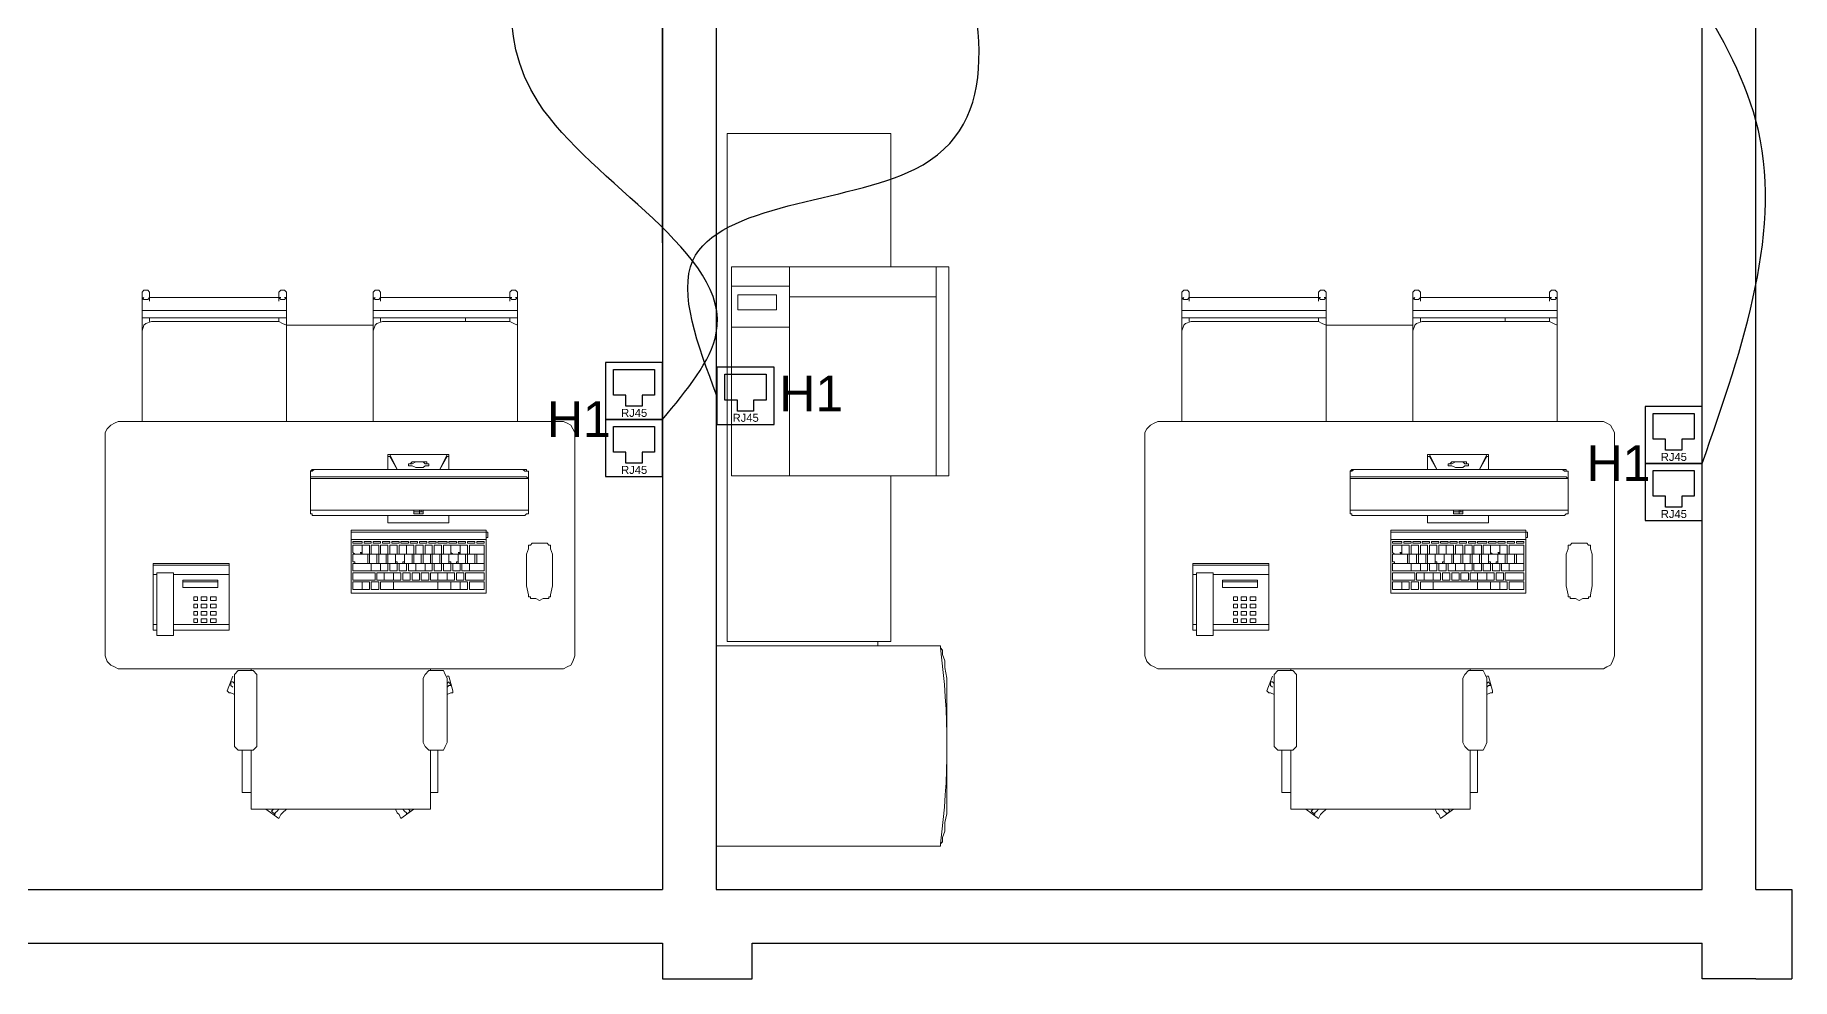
# Model space of a CAD drawing. Header units: metres. Extents: x 131 to 1703, y 190 to 2058.
# Drawn here: x 1504.205 to 1509.105, y 1994.255 to 1996.89 of the extents above; entities that cross this region are included whole.
import ezdxf

# ---------------------------------------------------------------- set-up
doc = ezdxf.new("R2010")
doc.units = ezdxf.units.M
for name, color, linetype in [('Cables RJ45', 7, 'Continuous'), ('Mobilier', 7, 'Continuous'), ('Murs', 7, 'Continuous'), ('Prise RJ45', 7, 'Continuous')]:
    doc.layers.add(name, color=color, linetype=linetype)
doc.styles.get("Standard").update_dxf_attribs({"font": 'arial.ttf'})

# ---------------------------------------------------------------- blocks, each defined once
blk = doc.blocks.new('Table avec ordinateur et telephone')
at = {"layer": 'Mobilier', "lineweight": 9}
for points in [[(1460.1523, 1998.0287), (1460.1506, 1998.0287), (1460.149, 1998.027), (1460.149, 1998.0253), (1460.149, 1998.0237), (1460.149, 1998.022), (1460.1506, 1998.0203), (1460.1523, 1998.0203), (1460.154, 1998.0203), (1460.1556, 1998.022), (1460.1556, 1998.0237), (1460.1556, 1998.0253), (1460.1556, 1998.027), (1460.154, 1998.0287)], [(1460.2756, 1998.0287), (1460.274, 1998.0287), (1460.2723, 1998.027), (1460.2723, 1998.0253), (1460.2723, 1998.0237), (1460.2723, 1998.022), (1460.274, 1998.0203), (1460.2756, 1998.0203), (1460.2773, 1998.0203), (1460.279, 1998.022), (1460.279, 1998.0237), (1460.279, 1998.0253), (1460.279, 1998.027), (1460.2773, 1998.0287)], [(1460.3606, 1998.0287), (1460.359, 1998.0287), (1460.3573, 1998.027), (1460.3573, 1998.0253), (1460.3573, 1998.0237), (1460.3573, 1998.022), (1460.359, 1998.0203), (1460.3606, 1998.0203), (1460.3623, 1998.0203), (1460.364, 1998.022), (1460.364, 1998.0237), (1460.364, 1998.0253), (1460.364, 1998.027), (1460.3623, 1998.0287)], [(1460.484, 1998.0287), (1460.4823, 1998.0287), (1460.4806, 1998.027), (1460.4806, 1998.0253), (1460.4806, 1998.0237), (1460.4806, 1998.022), (1460.4823, 1998.0203), (1460.484, 1998.0203), (1460.4856, 1998.0203), (1460.4873, 1998.022), (1460.4873, 1998.0237), (1460.4873, 1998.0253), (1460.4873, 1998.027), (1460.4856, 1998.0287)], [(1460.2723, 1998.0103), (1460.1573, 1998.0103), (1460.1523, 1998.0103), (1460.1506, 1998.0103), (1460.149, 1998.0103), (1460.149, 1998.0037), (1460.1506, 1998.0037), (1460.1523, 1998.0037), (1460.1573, 1998.0037), (1460.2723, 1998.0037), (1460.2756, 1998.0037), (1460.279, 1998.0037), (1460.279, 1998.0103), (1460.2756, 1998.0103)], [(1460.4806, 1998.0103), (1460.3656, 1998.0103), (1460.3606, 1998.0103), (1460.359, 1998.0103), (1460.3573, 1998.0103), (1460.3573, 1998.0037), (1460.359, 1998.0037), (1460.3606, 1998.0037), (1460.3656, 1998.0037), (1460.4806, 1998.0037), (1460.484, 1998.0037), (1460.4873, 1998.0037), (1460.4873, 1998.0103), (1460.484, 1998.0103)], [(1460.524, 1997.9103), (1460.1306, 1997.9103), (1460.1273, 1997.9103), (1460.124, 1997.9087), (1460.1206, 1997.907), (1460.1173, 1997.9037), (1460.1156, 1997.9003), (1460.1156, 1997.8953), (1460.1156, 1997.702), (1460.1156, 1997.6987), (1460.1173, 1997.6937), (1460.1206, 1997.6904), (1460.124, 1997.6887), (1460.1273, 1997.687), (1460.1306, 1997.687), (1460.524, 1997.687), (1460.529, 1997.687), (1460.5323, 1997.6887), (1460.5356, 1997.6904), (1460.5373, 1997.6937), (1460.539, 1997.6987), (1460.539, 1997.702), (1460.539, 1997.8953), (1460.539, 1997.9003), (1460.5373, 1997.9037), (1460.5356, 1997.907), (1460.5323, 1997.9087), (1460.529, 1997.9103)], [(1460.424, 1997.8803), (1460.4256, 1997.8803), (1460.4256, 1997.8787), (1460.4256, 1997.877), (1460.4256, 1997.8753), (1460.4256, 1997.8737), (1460.4256, 1997.872), (1460.4256, 1997.867), (1460.4256, 1997.872), (1460.4256, 1997.8737), (1460.4256, 1997.8753), (1460.4256, 1997.877), (1460.4256, 1997.8787), (1460.424, 1997.8787), (1460.4173, 1997.867)], [(1460.3006, 1997.857), (1460.3006, 1997.8303), (1460.4973, 1997.8303), (1460.4973, 1997.857), (1460.4973, 1997.8587), (1460.4956, 1997.8587), (1460.494, 1997.8587), (1460.4923, 1997.8587), (1460.4906, 1997.8587), (1460.3056, 1997.8587), (1460.304, 1997.8587), (1460.3023, 1997.8587), (1460.3006, 1997.8587)], [(1460.4073, 1997.872), (1460.4073, 1997.8703), (1460.4056, 1997.8703), (1460.404, 1997.8703), (1460.4023, 1997.8687), (1460.399, 1997.8687), (1460.3973, 1997.8687), (1460.3956, 1997.8687), (1460.3923, 1997.8703), (1460.3906, 1997.8703), (1460.389, 1997.8703), (1460.389, 1997.872), (1460.3906, 1997.872), (1460.3923, 1997.8737), (1460.3956, 1997.8737), (1460.3973, 1997.8737), (1460.399, 1997.8737), (1460.4023, 1997.8737), (1460.404, 1997.8737), (1460.4056, 1997.8737), (1460.4056, 1997.872)], [(1460.3006, 1997.827), (1460.3023, 1997.827), (1460.3023, 1997.8253), (1460.304, 1997.8253), (1460.3056, 1997.8253), (1460.4906, 1997.8253), (1460.4923, 1997.8253), (1460.494, 1997.8253), (1460.4956, 1997.827), (1460.4973, 1997.827), (1460.4973, 1997.8303), (1460.3006, 1997.8303)], [(1460.394, 1997.8287), (1460.3956, 1997.8287), (1460.3973, 1997.8287), (1460.399, 1997.8287), (1460.4006, 1997.8287), (1460.4023, 1997.8287), (1460.4023, 1997.827), (1460.4006, 1997.827), (1460.399, 1997.827), (1460.3973, 1997.827), (1460.3956, 1997.827), (1460.394, 1997.827)], [(1460.3973, 1997.827), (1460.399, 1997.827), (1460.4006, 1997.827), (1460.4023, 1997.827), (1460.4023, 1997.8287), (1460.4006, 1997.8287), (1460.399, 1997.8287), (1460.3973, 1997.8287), (1460.3956, 1997.8287), (1460.394, 1997.8287), (1460.394, 1997.827), (1460.3956, 1997.827)], [(1460.399, 1997.8287), (1460.399, 1997.8303), (1460.4006, 1997.8303), (1460.4006, 1997.8287)], [(1460.4006, 1997.8303), (1460.399, 1997.8303), (1460.399, 1997.8287), (1460.4006, 1997.8287)], [(1460.399, 1997.827), (1460.399, 1997.8287)], [(1460.459, 1997.7554), (1460.459, 1997.807), (1460.459, 1997.8087), (1460.459, 1997.8104), (1460.459, 1997.812), (1460.3373, 1997.812), (1460.3373, 1997.8104), (1460.3373, 1997.8087), (1460.3373, 1997.807), (1460.3373, 1997.7554)], [(1460.339, 1997.8004), (1460.3406, 1997.8004), (1460.3456, 1997.8004), (1460.3473, 1997.8004), (1460.3473, 1997.802), (1460.3456, 1997.802), (1460.3406, 1997.802), (1460.339, 1997.802)], [(1460.339, 1997.792), (1460.3406, 1997.7904), (1460.3456, 1997.7904), (1460.3473, 1997.792), (1460.3473, 1997.797), (1460.3473, 1997.7987), (1460.3456, 1997.7987), (1460.3406, 1997.7987), (1460.339, 1997.7987), (1460.339, 1997.797)], [(1460.3473, 1997.792), (1460.3473, 1997.7904), (1460.354, 1997.7904), (1460.354, 1997.792), (1460.354, 1997.797), (1460.354, 1997.7987), (1460.3473, 1997.7987), (1460.3473, 1997.797)], [(1460.349, 1997.8004), (1460.3556, 1997.8004), (1460.3556, 1997.802), (1460.354, 1997.802), (1460.349, 1997.802)], [(1460.3556, 1997.792), (1460.3556, 1997.7904), (1460.3623, 1997.7904), (1460.3623, 1997.792), (1460.3623, 1997.797), (1460.3623, 1997.7987), (1460.3556, 1997.7987), (1460.3556, 1997.797)], [(1460.3573, 1997.8004), (1460.364, 1997.8004), (1460.364, 1997.802), (1460.3573, 1997.802)], [(1460.364, 1997.792), (1460.364, 1997.7904), (1460.3706, 1997.7904), (1460.3706, 1997.792), (1460.3706, 1997.797), (1460.3706, 1997.7987), (1460.364, 1997.7987), (1460.364, 1997.797)], [(1460.3656, 1997.8004), (1460.3723, 1997.8004), (1460.3723, 1997.802), (1460.3656, 1997.802)], [(1460.3723, 1997.792), (1460.3723, 1997.7904), (1460.379, 1997.7904), (1460.379, 1997.792), (1460.379, 1997.797), (1460.379, 1997.7987), (1460.3723, 1997.7987), (1460.3723, 1997.797)], [(1460.374, 1997.8004), (1460.3806, 1997.8004), (1460.3806, 1997.802), (1460.374, 1997.802)], [(1460.3806, 1997.792), (1460.3806, 1997.7904), (1460.3856, 1997.7904), (1460.3873, 1997.7904), (1460.3873, 1997.792), (1460.3873, 1997.797), (1460.3873, 1997.7987), (1460.3856, 1997.7987), (1460.3806, 1997.7987), (1460.3806, 1997.797)], [(1460.3823, 1997.8004), (1460.389, 1997.8004), (1460.389, 1997.802), (1460.3823, 1997.802)], [(1460.3873, 1997.792), (1460.3873, 1997.7904), (1460.389, 1997.7904), (1460.394, 1997.7904), (1460.394, 1997.792), (1460.394, 1997.797), (1460.394, 1997.7987), (1460.389, 1997.7987), (1460.3873, 1997.7987), (1460.3873, 1997.797)], [(1460.3906, 1997.8004), (1460.3973, 1997.8004), (1460.3973, 1997.802), (1460.3906, 1997.802)], [(1460.3956, 1997.792), (1460.3956, 1997.7904), (1460.4023, 1997.7904), (1460.4023, 1997.792), (1460.4023, 1997.797), (1460.4023, 1997.7987), (1460.3956, 1997.7987), (1460.3956, 1997.797)], [(1460.399, 1997.8004), (1460.4056, 1997.8004), (1460.4056, 1997.802), (1460.399, 1997.802)], [(1460.404, 1997.792), (1460.404, 1997.7904), (1460.4106, 1997.7904), (1460.4106, 1997.792), (1460.4106, 1997.797), (1460.4106, 1997.7987), (1460.404, 1997.7987), (1460.404, 1997.797)], [(1460.4073, 1997.8004), (1460.414, 1997.8004), (1460.414, 1997.802), (1460.4073, 1997.802)], [(1460.4123, 1997.792), (1460.4123, 1997.7904), (1460.419, 1997.7904), (1460.419, 1997.792), (1460.419, 1997.797), (1460.419, 1997.7987), (1460.4123, 1997.7987), (1460.4123, 1997.797)], [(1460.4156, 1997.8004), (1460.4173, 1997.8004), (1460.4223, 1997.8004), (1460.424, 1997.8004), (1460.424, 1997.802), (1460.4223, 1997.802), (1460.4173, 1997.802), (1460.4156, 1997.802)], [(1460.4206, 1997.792), (1460.4206, 1997.7904), (1460.4273, 1997.7904), (1460.4273, 1997.792), (1460.4273, 1997.797), (1460.4273, 1997.7987), (1460.4206, 1997.7987), (1460.4206, 1997.797)], [(1460.4256, 1997.8004), (1460.4323, 1997.8004), (1460.4323, 1997.802), (1460.4306, 1997.802), (1460.4256, 1997.802)], [(1460.4273, 1997.792), (1460.429, 1997.7904), (1460.434, 1997.7904), (1460.4356, 1997.792), (1460.4356, 1997.797), (1460.4356, 1997.7987), (1460.434, 1997.7987), (1460.429, 1997.7987), (1460.4273, 1997.7987), (1460.4273, 1997.797)], [(1460.434, 1997.8004), (1460.4406, 1997.8004), (1460.4406, 1997.802), (1460.434, 1997.802)], [(1460.4356, 1997.792), (1460.4356, 1997.7904), (1460.4423, 1997.7904), (1460.4423, 1997.792), (1460.4423, 1997.797), (1460.4423, 1997.7987), (1460.4356, 1997.7987), (1460.4356, 1997.797)], [(1460.4423, 1997.8004), (1460.449, 1997.8004), (1460.449, 1997.802), (1460.4423, 1997.802)], [(1460.444, 1997.792), (1460.444, 1997.7904), (1460.4573, 1997.7904), (1460.4573, 1997.792), (1460.4573, 1997.797), (1460.4573, 1997.7987), (1460.444, 1997.7987), (1460.444, 1997.797)], [(1460.4506, 1997.8004), (1460.4573, 1997.8004), (1460.4573, 1997.802), (1460.4506, 1997.802)], [(1460.5023, 1997.8004), (1460.504, 1997.8004), (1460.5056, 1997.8004), (1460.5073, 1997.8004), (1460.509, 1997.8004), (1460.5106, 1997.8004), (1460.5123, 1997.8004), (1460.514, 1997.8004), (1460.5156, 1997.7987), (1460.5173, 1997.7987), (1460.5173, 1997.797), (1460.5173, 1997.7954), (1460.519, 1997.7904), (1460.519, 1997.7854), (1460.519, 1997.7787), (1460.519, 1997.7704), (1460.519, 1997.762), (1460.5173, 1997.7537), (1460.5173, 1997.752), (1460.5156, 1997.752), (1460.5156, 1997.7504), (1460.514, 1997.7504), (1460.5106, 1997.7504), (1460.5073, 1997.7487), (1460.504, 1997.7504), (1460.5006, 1997.7504), (1460.499, 1997.7504), (1460.499, 1997.752), (1460.4973, 1997.752), (1460.4973, 1997.7537), (1460.4956, 1997.762), (1460.4956, 1997.7704), (1460.4956, 1997.7787), (1460.4956, 1997.7854), (1460.4956, 1997.7904), (1460.4973, 1997.7954), (1460.4973, 1997.797), (1460.4973, 1997.7987), (1460.499, 1997.7987), (1460.5006, 1997.8004)], [(1460.1773, 1997.722), (1460.2273, 1997.722), (1460.2273, 1997.782), (1460.159, 1997.782), (1460.159, 1997.722), (1460.1623, 1997.722), (1460.1623, 1997.717), (1460.1773, 1997.717)], [(1460.3523, 1997.7837), (1460.3523, 1997.7887), (1460.3523, 1997.7904), (1460.3406, 1997.7904), (1460.339, 1997.7904), (1460.339, 1997.7887), (1460.339, 1997.7837), (1460.3406, 1997.7837), (1460.3406, 1997.782), (1460.3523, 1997.782)], [(1460.3556, 1997.7754), (1460.3556, 1997.782), (1460.3406, 1997.782), (1460.339, 1997.782), (1460.339, 1997.7754), (1460.3406, 1997.7754)], [(1460.3606, 1997.7837), (1460.3606, 1997.7887), (1460.3606, 1997.7904), (1460.354, 1997.7904), (1460.354, 1997.7887), (1460.354, 1997.7837), (1460.354, 1997.782), (1460.3606, 1997.782)], [(1460.364, 1997.7754), (1460.364, 1997.782), (1460.3623, 1997.782), (1460.3573, 1997.782), (1460.3556, 1997.782), (1460.3556, 1997.7804), (1460.3556, 1997.7754), (1460.3573, 1997.7754), (1460.3623, 1997.7754)], [(1460.369, 1997.7837), (1460.369, 1997.7887), (1460.369, 1997.7904), (1460.3623, 1997.7904), (1460.3623, 1997.7887), (1460.3623, 1997.7837), (1460.3623, 1997.782), (1460.369, 1997.782)], [(1460.3706, 1997.7754), (1460.3706, 1997.782), (1460.364, 1997.782), (1460.364, 1997.7804), (1460.364, 1997.7754)], [(1460.3773, 1997.7837), (1460.3773, 1997.7887), (1460.3773, 1997.7904), (1460.3706, 1997.7904), (1460.3706, 1997.7887), (1460.3706, 1997.7837), (1460.3706, 1997.782), (1460.3773, 1997.782)], [(1460.379, 1997.7754), (1460.379, 1997.782), (1460.3723, 1997.782), (1460.3723, 1997.7804), (1460.3723, 1997.7754)], [(1460.3856, 1997.7837), (1460.3856, 1997.7887), (1460.3856, 1997.7904), (1460.384, 1997.7904), (1460.379, 1997.7904), (1460.3773, 1997.7904), (1460.3773, 1997.7887), (1460.3773, 1997.7837), (1460.379, 1997.7837), (1460.379, 1997.782), (1460.384, 1997.782), (1460.384, 1997.7837)], [(1460.3873, 1997.7754), (1460.3873, 1997.782), (1460.3806, 1997.782), (1460.3806, 1997.7804), (1460.3806, 1997.7754)], [(1460.3923, 1997.7837), (1460.3923, 1997.7887), (1460.3923, 1997.7904), (1460.3873, 1997.7904), (1460.3856, 1997.7904), (1460.3856, 1997.7887), (1460.3856, 1997.7837), (1460.3856, 1997.782), (1460.3923, 1997.782)], [(1460.3956, 1997.7754), (1460.3956, 1997.782), (1460.389, 1997.782), (1460.389, 1997.7804), (1460.389, 1997.7754)], [(1460.4006, 1997.7837), (1460.4006, 1997.7887), (1460.4006, 1997.7904), (1460.394, 1997.7904), (1460.394, 1997.7887), (1460.394, 1997.7837), (1460.394, 1997.782), (1460.4006, 1997.782)], [(1460.404, 1997.7754), (1460.404, 1997.782), (1460.4023, 1997.782), (1460.3973, 1997.782), (1460.3956, 1997.782), (1460.3956, 1997.7804), (1460.3956, 1997.7754), (1460.3973, 1997.7754), (1460.4023, 1997.7754)], [(1460.409, 1997.7837), (1460.409, 1997.7887), (1460.409, 1997.7904), (1460.4023, 1997.7904), (1460.4023, 1997.7887), (1460.4023, 1997.7837), (1460.4023, 1997.782), (1460.409, 1997.782)], [(1460.4106, 1997.7754), (1460.4106, 1997.782), (1460.4056, 1997.782), (1460.404, 1997.782), (1460.404, 1997.7804), (1460.404, 1997.7754)], [(1460.4173, 1997.7837), (1460.4173, 1997.7887), (1460.4173, 1997.7904), (1460.4106, 1997.7904), (1460.4106, 1997.7887), (1460.4106, 1997.7837), (1460.4106, 1997.782), (1460.4173, 1997.782)], [(1460.419, 1997.7754), (1460.419, 1997.782), (1460.4123, 1997.782), (1460.4123, 1997.7804), (1460.4123, 1997.7754)], [(1460.4256, 1997.7837), (1460.4256, 1997.7887), (1460.4256, 1997.7904), (1460.419, 1997.7904), (1460.419, 1997.7887), (1460.419, 1997.7837), (1460.419, 1997.782), (1460.4256, 1997.782)], [(1460.4273, 1997.7754), (1460.4273, 1997.782), (1460.4206, 1997.782), (1460.4206, 1997.7804), (1460.4206, 1997.7754)], [(1460.434, 1997.7837), (1460.434, 1997.7887), (1460.434, 1997.7904), (1460.4323, 1997.7904), (1460.4273, 1997.7904), (1460.4256, 1997.7904), (1460.4256, 1997.7887), (1460.4256, 1997.7837), (1460.4273, 1997.7837), (1460.4273, 1997.782), (1460.4323, 1997.782), (1460.4323, 1997.7837)], [(1460.4356, 1997.7754), (1460.4356, 1997.782), (1460.429, 1997.782), (1460.429, 1997.7804), (1460.429, 1997.7754)], [(1460.4406, 1997.7837), (1460.4406, 1997.7887), (1460.4406, 1997.7904), (1460.434, 1997.7904), (1460.434, 1997.7887), (1460.434, 1997.7837), (1460.434, 1997.782), (1460.4406, 1997.782)], [(1460.444, 1997.7754), (1460.444, 1997.782), (1460.4373, 1997.782), (1460.4373, 1997.7804), (1460.4373, 1997.7754)], [(1460.449, 1997.7837), (1460.449, 1997.7887), (1460.449, 1997.7904), (1460.4423, 1997.7904), (1460.4423, 1997.7887), (1460.4423, 1997.7837), (1460.4423, 1997.782), (1460.449, 1997.782)], [(1460.4573, 1997.7754), (1460.4573, 1997.782), (1460.4456, 1997.782), (1460.444, 1997.782), (1460.444, 1997.7804), (1460.444, 1997.7754), (1460.4456, 1997.7754)], [(1460.4573, 1997.7837), (1460.4573, 1997.7887), (1460.4573, 1997.7904), (1460.4506, 1997.7904), (1460.4506, 1997.7887), (1460.4506, 1997.7837), (1460.4506, 1997.782), (1460.4573, 1997.782)], [(1460.2173, 1997.767), (1460.1856, 1997.767), (1460.1856, 1997.7604), (1460.2173, 1997.7604)], [(1460.359, 1997.767), (1460.359, 1997.7737), (1460.3406, 1997.7737), (1460.339, 1997.7737), (1460.339, 1997.767), (1460.3406, 1997.767)], [(1460.339, 1997.7587), (1460.3406, 1997.7587), (1460.3456, 1997.7587), (1460.3473, 1997.7587), (1460.3473, 1997.7637), (1460.3473, 1997.7654), (1460.3456, 1997.7654), (1460.3406, 1997.7654), (1460.339, 1997.7654), (1460.339, 1997.7637)], [(1460.3473, 1997.7587), (1460.354, 1997.7587), (1460.354, 1997.7637), (1460.354, 1997.7654), (1460.3473, 1997.7654), (1460.3473, 1997.7637)], [(1460.3556, 1997.7587), (1460.3623, 1997.7587), (1460.3623, 1997.7637), (1460.3623, 1997.7654), (1460.3556, 1997.7654), (1460.3556, 1997.7637)], [(1460.3673, 1997.767), (1460.3673, 1997.7737), (1460.3606, 1997.7737), (1460.3606, 1997.772), (1460.3606, 1997.767)], [(1460.364, 1997.7587), (1460.374, 1997.7587), (1460.3756, 1997.7587), (1460.3756, 1997.7637), (1460.3756, 1997.7654), (1460.374, 1997.7654), (1460.364, 1997.7654), (1460.364, 1997.7637)], [(1460.3756, 1997.767), (1460.3756, 1997.7737), (1460.374, 1997.7737), (1460.369, 1997.7737), (1460.3673, 1997.7737), (1460.3673, 1997.772), (1460.3673, 1997.767), (1460.369, 1997.767), (1460.374, 1997.767)], [(1460.3823, 1997.767), (1460.3823, 1997.7737), (1460.3773, 1997.7737), (1460.3756, 1997.7737), (1460.3756, 1997.772), (1460.3756, 1997.767)], [(1460.3756, 1997.7587), (1460.4156, 1997.7587), (1460.4156, 1997.7637), (1460.4156, 1997.7654), (1460.3756, 1997.7654), (1460.3756, 1997.7637)], [(1460.3906, 1997.767), (1460.3906, 1997.7737), (1460.384, 1997.7737), (1460.384, 1997.772), (1460.384, 1997.767)], [(1460.399, 1997.767), (1460.399, 1997.7737), (1460.3923, 1997.7737), (1460.3923, 1997.772), (1460.3923, 1997.767)], [(1460.4073, 1997.767), (1460.4073, 1997.7737), (1460.4006, 1997.7737), (1460.4006, 1997.772), (1460.4006, 1997.767)], [(1460.4156, 1997.767), (1460.4156, 1997.7737), (1460.409, 1997.7737), (1460.409, 1997.772), (1460.409, 1997.767)], [(1460.424, 1997.767), (1460.424, 1997.7737), (1460.4223, 1997.7737), (1460.4173, 1997.7737), (1460.4156, 1997.7737), (1460.4156, 1997.772), (1460.4156, 1997.767), (1460.4173, 1997.767), (1460.4223, 1997.767)], [(1460.4156, 1997.7587), (1460.4173, 1997.7587), (1460.4273, 1997.7587), (1460.4273, 1997.7637), (1460.4273, 1997.7654), (1460.4173, 1997.7654), (1460.4156, 1997.7654), (1460.4156, 1997.7637)], [(1460.4306, 1997.767), (1460.4306, 1997.7737), (1460.424, 1997.7737), (1460.424, 1997.772), (1460.424, 1997.767)], [(1460.4273, 1997.7587), (1460.429, 1997.7587), (1460.434, 1997.7587), (1460.4356, 1997.7587), (1460.4356, 1997.7637), (1460.4356, 1997.7654), (1460.434, 1997.7654), (1460.429, 1997.7654), (1460.4273, 1997.7654), (1460.4273, 1997.7637)], [(1460.439, 1997.767), (1460.439, 1997.7737), (1460.4323, 1997.7737), (1460.4323, 1997.772), (1460.4323, 1997.767)], [(1460.4356, 1997.7587), (1460.4423, 1997.7587), (1460.4423, 1997.7637), (1460.4423, 1997.7654), (1460.4356, 1997.7654), (1460.4356, 1997.7637)], [(1460.4573, 1997.767), (1460.4573, 1997.7737), (1460.4406, 1997.7737), (1460.4406, 1997.772), (1460.4406, 1997.767)], [(1460.444, 1997.7587), (1460.4573, 1997.7587), (1460.4573, 1997.7637), (1460.4573, 1997.7654), (1460.444, 1997.7654), (1460.444, 1997.7637)], [(1460.199, 1997.752), (1460.1956, 1997.752), (1460.1956, 1997.7487), (1460.199, 1997.7487)], [(1460.2073, 1997.752), (1460.2023, 1997.752), (1460.2023, 1997.7487), (1460.2073, 1997.7487)], [(1460.2156, 1997.752), (1460.2106, 1997.752), (1460.2106, 1997.7487), (1460.2156, 1997.7487)], [(1460.199, 1997.7454), (1460.1956, 1997.7454), (1460.1956, 1997.742), (1460.199, 1997.742)], [(1460.199, 1997.7387), (1460.1956, 1997.7387), (1460.1956, 1997.7354), (1460.199, 1997.7354)], [(1460.199, 1997.732), (1460.1956, 1997.732), (1460.1956, 1997.7287), (1460.199, 1997.7287)], [(1460.2073, 1997.7454), (1460.2023, 1997.7454), (1460.2023, 1997.742), (1460.2073, 1997.742)], [(1460.2073, 1997.7387), (1460.2023, 1997.7387), (1460.2023, 1997.7354), (1460.2073, 1997.7354)], [(1460.2073, 1997.732), (1460.2023, 1997.732), (1460.2023, 1997.7287), (1460.2073, 1997.7287)], [(1460.2156, 1997.7454), (1460.2106, 1997.7454), (1460.2106, 1997.742), (1460.2156, 1997.742)], [(1460.2156, 1997.7387), (1460.2106, 1997.7387), (1460.2106, 1997.7354), (1460.2156, 1997.7354)], [(1460.2156, 1997.732), (1460.2106, 1997.732), (1460.2106, 1997.7287), (1460.2156, 1997.7287)], [(1460.2456, 1997.6137), (1460.249, 1997.6137), (1460.2523, 1997.617), (1460.2523, 1997.6204), (1460.2523, 1997.6787), (1460.2523, 1997.682), (1460.249, 1997.6854), (1460.2456, 1997.6854), (1460.239, 1997.6854), (1460.2356, 1997.6854), (1460.2323, 1997.682), (1460.2323, 1997.6787), (1460.2323, 1997.6204), (1460.2323, 1997.617), (1460.2356, 1997.6137), (1460.239, 1997.6137)], [(1460.4156, 1997.6137), (1460.4206, 1997.6137), (1460.4223, 1997.617), (1460.424, 1997.6204), (1460.424, 1997.6787), (1460.4223, 1997.682), (1460.4206, 1997.6854), (1460.4156, 1997.6854), (1460.4106, 1997.6854), (1460.4073, 1997.6854), (1460.404, 1997.682), (1460.4023, 1997.6787), (1460.4023, 1997.6204), (1460.404, 1997.617), (1460.4073, 1997.6137), (1460.4106, 1997.6137)], [(1460.279, 1997.5604), (1460.2756, 1997.557), (1460.274, 1997.5554), (1460.2723, 1997.552), (1460.274, 1997.5554), (1460.2756, 1997.557)], [(1460.3773, 1997.5604), (1460.379, 1997.557), (1460.3806, 1997.5554), (1460.3823, 1997.552), (1460.3806, 1997.5554), (1460.379, 1997.557)]]:
    blk.add_lwpolyline(points, close=True, dxfattribs=at)
for points in [[(1460.279, 1998.0253), (1460.279, 1998.0153), (1460.279, 1998.0137), (1460.279, 1998.0087), (1460.279, 1998.0003), (1460.279, 1997.9103), (1460.279, 1997.992), (1460.279, 1997.997), (1460.2756, 1997.9987), (1460.2723, 1998.0003), (1460.1573, 1998.0003), (1460.1523, 1997.9987), (1460.1506, 1997.997), (1460.149, 1997.992), (1460.149, 1997.9103), (1460.149, 1998.0003), (1460.149, 1998.007), (1460.149, 1998.0137), (1460.149, 1998.0153)], [(1460.149, 1998.0253), (1460.149, 1998.0153), (1460.149, 1998.017)], [(1460.1506, 1998.022), (1460.149, 1998.0203), (1460.149, 1998.0103)], [(1460.1556, 1998.0187), (1460.1556, 1998.0253)], [(1460.1556, 1998.022), (1460.1573, 1998.022), (1460.2723, 1998.022), (1460.274, 1998.022)], [(1460.2723, 1998.0253), (1460.2723, 1998.0187)], [(1460.279, 1998.0103), (1460.279, 1998.0203), (1460.279, 1998.022), (1460.2773, 1998.022)], [(1460.4873, 1998.0253), (1460.4873, 1998.0153), (1460.4873, 1998.0137), (1460.4873, 1998.0087), (1460.4873, 1998.0003), (1460.4873, 1997.9103), (1460.4873, 1997.992), (1460.4873, 1997.997), (1460.484, 1997.9987), (1460.4806, 1998.0003), (1460.3656, 1998.0003), (1460.3606, 1997.9987), (1460.359, 1997.997), (1460.3573, 1997.992), (1460.3573, 1997.9103), (1460.3573, 1998.0003), (1460.3573, 1998.007), (1460.3573, 1998.0137), (1460.3573, 1998.0153)], [(1460.3573, 1998.0253), (1460.3573, 1998.0153), (1460.3573, 1998.017)], [(1460.359, 1998.022), (1460.3573, 1998.0203), (1460.3573, 1998.0103)], [(1460.364, 1998.0187), (1460.364, 1998.0253)], [(1460.364, 1998.022), (1460.3656, 1998.022), (1460.4806, 1998.022), (1460.4823, 1998.022)], [(1460.4806, 1998.0253), (1460.4806, 1998.0187)], [(1460.4873, 1998.0103), (1460.4873, 1998.0203), (1460.4873, 1998.022), (1460.4856, 1998.022)], [(1460.1556, 1998.0037), (1460.1556, 1998.0003)], [(1460.2723, 1998.0003), (1460.2723, 1998.0037)], [(1460.279, 1998.0153), (1460.279, 1998.0153)], [(1460.364, 1998.0037), (1460.364, 1998.0003)], [(1460.4806, 1998.0003), (1460.4806, 1998.0037)], [(1460.4873, 1998.0153), (1460.4873, 1998.0153)], [(1460.4256, 1997.8803), (1460.3723, 1997.8803), (1460.3706, 1997.8803), (1460.3706, 1997.8787), (1460.3706, 1997.877), (1460.3706, 1997.8753), (1460.3706, 1997.8737), (1460.3706, 1997.872), (1460.3706, 1997.867), (1460.3706, 1997.872), (1460.3706, 1997.8737), (1460.3706, 1997.8753), (1460.3706, 1997.877), (1460.3706, 1997.8787), (1460.3723, 1997.8787), (1460.379, 1997.867), (1460.3723, 1997.8803)], [(1460.3006, 1997.8353), (1460.3006, 1997.8653), (1460.3023, 1997.8653), (1460.304, 1997.867), (1460.3056, 1997.867), (1460.304, 1997.867), (1460.3023, 1997.8653), (1460.3006, 1997.8653), (1460.3006, 1997.8587), (1460.3006, 1997.8603), (1460.3023, 1997.8603), (1460.304, 1997.8603), (1460.3056, 1997.8603), (1460.4906, 1997.8603), (1460.4923, 1997.8603), (1460.494, 1997.8603), (1460.4956, 1997.8603), (1460.4973, 1997.8587), (1460.4973, 1997.857)], [(1460.4973, 1997.8353), (1460.4973, 1997.8653), (1460.4956, 1997.8653), (1460.494, 1997.8653), (1460.4923, 1997.867), (1460.4906, 1997.867), (1460.3056, 1997.867), (1460.304, 1997.867), (1460.3023, 1997.867), (1460.3006, 1997.8653)], [(1460.3006, 1997.8587), (1460.3006, 1997.8603), (1460.3023, 1997.8603), (1460.304, 1997.8603), (1460.3056, 1997.8603), (1460.4906, 1997.8603), (1460.4923, 1997.8603), (1460.494, 1997.8603), (1460.4956, 1997.8603), (1460.4973, 1997.8587)], [(1460.3006, 1997.8303), (1460.3006, 1997.832), (1460.3006, 1997.8587), (1460.3006, 1997.857)], [(1460.3023, 1997.867), (1460.309, 1997.867), (1460.3106, 1997.867)], [(1460.4973, 1997.8303), (1460.4973, 1997.832), (1460.4973, 1997.8587), (1460.4973, 1997.8653), (1460.4956, 1997.8653), (1460.494, 1997.8653), (1460.4923, 1997.867), (1460.4906, 1997.867), (1460.3056, 1997.867)], [(1460.4956, 1997.867), (1460.4873, 1997.867), (1460.309, 1997.867)], [(1460.4073, 1997.872), (1460.4056, 1997.872), (1460.404, 1997.872), (1460.4023, 1997.8737), (1460.399, 1997.8737), (1460.3973, 1997.8737), (1460.3956, 1997.8737), (1460.3923, 1997.872), (1460.3906, 1997.872), (1460.389, 1997.872)], [(1460.4973, 1997.8653), (1460.4956, 1997.8653), (1460.4956, 1997.867), (1460.494, 1997.867), (1460.4923, 1997.867), (1460.4906, 1997.867)], [(1460.4973, 1997.852), (1460.4973, 1997.8387), (1460.4973, 1997.837)], [(1460.394, 1997.8303), (1460.394, 1997.8287), (1460.3956, 1997.8287), (1460.3973, 1997.8287), (1460.399, 1997.8287), (1460.4006, 1997.8287), (1460.399, 1997.8287), (1460.3973, 1997.8287), (1460.3956, 1997.8287), (1460.394, 1997.8287)], [(1460.4023, 1997.8287), (1460.4023, 1997.8303)], [(1460.3706, 1997.8187), (1460.3706, 1997.8253), (1460.3706, 1997.8187), (1460.4256, 1997.8187), (1460.4256, 1997.8253), (1460.4256, 1997.8187)], [(1460.3706, 1997.8187), (1460.3706, 1997.8187)], [(1460.4256, 1997.8187), (1460.4256, 1997.8187)], [(1460.459, 1997.8054), (1460.4606, 1997.8054), (1460.4606, 1997.807), (1460.4606, 1997.8087), (1460.4606, 1997.8104), (1460.3373, 1997.8104), (1460.3373, 1997.8087), (1460.3373, 1997.807), (1460.3373, 1997.8054)], [(1460.3373, 1997.8037), (1460.459, 1997.8037)], [(1460.339, 1997.802), (1460.3406, 1997.802), (1460.3456, 1997.802), (1460.3473, 1997.802)], [(1460.3406, 1997.8004), (1460.339, 1997.8004)], [(1460.339, 1997.797), (1460.339, 1997.7987), (1460.3406, 1997.7987), (1460.3456, 1997.7987), (1460.3473, 1997.7987)], [(1460.3456, 1997.802), (1460.3456, 1997.802)], [(1460.3473, 1997.8004), (1460.3456, 1997.8004)], [(1460.3456, 1997.7987), (1460.3456, 1997.7987)], [(1460.3473, 1997.802), (1460.3473, 1997.802)], [(1460.3473, 1997.797), (1460.3473, 1997.7987), (1460.354, 1997.7987)], [(1460.349, 1997.802), (1460.354, 1997.802), (1460.3556, 1997.802)], [(1460.349, 1997.8004), (1460.349, 1997.8004)], [(1460.354, 1997.802), (1460.354, 1997.802)], [(1460.354, 1997.7987), (1460.354, 1997.7987)], [(1460.3556, 1997.802), (1460.3556, 1997.802)], [(1460.3556, 1997.8004), (1460.3556, 1997.8004)], [(1460.3556, 1997.797), (1460.3556, 1997.7987), (1460.3623, 1997.7987)], [(1460.3573, 1997.802), (1460.364, 1997.802)], [(1460.3573, 1997.8004), (1460.3573, 1997.8004)], [(1460.3623, 1997.7987), (1460.3623, 1997.7987)], [(1460.364, 1997.802), (1460.364, 1997.802)], [(1460.364, 1997.8004), (1460.364, 1997.8004)], [(1460.364, 1997.797), (1460.364, 1997.7987), (1460.3706, 1997.7987)], [(1460.3656, 1997.802), (1460.3723, 1997.802)], [(1460.3656, 1997.8004), (1460.3656, 1997.8004)], [(1460.3706, 1997.7987), (1460.3706, 1997.7987)], [(1460.3723, 1997.802), (1460.3723, 1997.802)], [(1460.3723, 1997.8004), (1460.3723, 1997.8004)], [(1460.3723, 1997.797), (1460.3723, 1997.7987), (1460.379, 1997.7987)], [(1460.374, 1997.802), (1460.3806, 1997.802)], [(1460.374, 1997.8004), (1460.374, 1997.8004)], [(1460.379, 1997.7987), (1460.379, 1997.7987)], [(1460.3806, 1997.802), (1460.3806, 1997.802)], [(1460.3806, 1997.8004), (1460.3806, 1997.8004)], [(1460.3806, 1997.797), (1460.3806, 1997.7987), (1460.3856, 1997.7987), (1460.3873, 1997.7987)], [(1460.3823, 1997.802), (1460.389, 1997.802)], [(1460.3823, 1997.8004), (1460.3823, 1997.8004)], [(1460.3856, 1997.7987), (1460.3856, 1997.7987)], [(1460.3873, 1997.797), (1460.3873, 1997.7987), (1460.389, 1997.7987), (1460.394, 1997.7987)], [(1460.389, 1997.802), (1460.389, 1997.802)], [(1460.389, 1997.8004), (1460.389, 1997.8004)], [(1460.3906, 1997.802), (1460.3973, 1997.802)], [(1460.3906, 1997.8004), (1460.3906, 1997.8004)], [(1460.394, 1997.7987), (1460.394, 1997.7987)], [(1460.3956, 1997.797), (1460.3956, 1997.7987), (1460.4023, 1997.7987)], [(1460.3973, 1997.802), (1460.3973, 1997.802)], [(1460.3973, 1997.8004), (1460.3973, 1997.8004)], [(1460.399, 1997.802), (1460.4056, 1997.802)], [(1460.399, 1997.8004), (1460.399, 1997.8004)], [(1460.4023, 1997.7987), (1460.4023, 1997.7987)], [(1460.404, 1997.797), (1460.404, 1997.7987), (1460.4106, 1997.7987)], [(1460.4056, 1997.802), (1460.4056, 1997.802)], [(1460.4056, 1997.8004), (1460.4056, 1997.8004)], [(1460.4073, 1997.802), (1460.414, 1997.802)], [(1460.4073, 1997.8004), (1460.4073, 1997.8004)], [(1460.4106, 1997.7987), (1460.4106, 1997.7987)], [(1460.4123, 1997.797), (1460.4123, 1997.7987), (1460.419, 1997.7987)], [(1460.414, 1997.802), (1460.414, 1997.802)], [(1460.414, 1997.8004), (1460.414, 1997.8004)], [(1460.4156, 1997.802), (1460.4173, 1997.802), (1460.4223, 1997.802), (1460.424, 1997.802)], [(1460.4173, 1997.8004), (1460.4156, 1997.8004)], [(1460.419, 1997.7987), (1460.419, 1997.7987)], [(1460.4206, 1997.797), (1460.4206, 1997.7987), (1460.4273, 1997.7987)], [(1460.4223, 1997.802), (1460.4223, 1997.802)], [(1460.424, 1997.8004), (1460.4223, 1997.8004)], [(1460.424, 1997.802), (1460.424, 1997.802)], [(1460.4256, 1997.802), (1460.4306, 1997.802), (1460.4323, 1997.802)], [(1460.4256, 1997.8004), (1460.4256, 1997.8004)], [(1460.4273, 1997.797), (1460.4273, 1997.7987), (1460.429, 1997.7987), (1460.434, 1997.7987), (1460.4356, 1997.7987)], [(1460.4273, 1997.7987), (1460.4273, 1997.7987)], [(1460.4306, 1997.802), (1460.4306, 1997.802)], [(1460.4323, 1997.802), (1460.4323, 1997.802)], [(1460.4323, 1997.8004), (1460.4323, 1997.8004)], [(1460.434, 1997.802), (1460.4406, 1997.802)], [(1460.434, 1997.8004), (1460.434, 1997.8004)], [(1460.434, 1997.7987), (1460.434, 1997.7987)], [(1460.4356, 1997.797), (1460.4356, 1997.7987), (1460.4423, 1997.7987)], [(1460.4406, 1997.802), (1460.4406, 1997.802)], [(1460.4406, 1997.8004), (1460.4406, 1997.8004)], [(1460.4423, 1997.802), (1460.449, 1997.802)], [(1460.4423, 1997.8004), (1460.4423, 1997.8004)], [(1460.4423, 1997.7987), (1460.4423, 1997.7987)], [(1460.444, 1997.797), (1460.444, 1997.7987), (1460.4573, 1997.7987), (1460.4573, 1997.797)], [(1460.449, 1997.802), (1460.449, 1997.802)], [(1460.449, 1997.8004), (1460.449, 1997.8004)], [(1460.4506, 1997.802), (1460.4573, 1997.802)], [(1460.4506, 1997.8004), (1460.4506, 1997.8004)], [(1460.4573, 1997.802), (1460.4573, 1997.802)], [(1460.4573, 1997.8004), (1460.4573, 1997.8004)], [(1460.159, 1997.7804), (1460.2273, 1997.7804)], [(1460.339, 1997.7904), (1460.3406, 1997.7904), (1460.3523, 1997.7904)], [(1460.3406, 1997.7837), (1460.339, 1997.7837)], [(1460.339, 1997.782), (1460.3406, 1997.782), (1460.3556, 1997.782), (1460.3573, 1997.782), (1460.3623, 1997.782), (1460.364, 1997.782), (1460.3706, 1997.782)], [(1460.3473, 1997.792), (1460.3456, 1997.792)], [(1460.354, 1997.792), (1460.354, 1997.792)], [(1460.354, 1997.7904), (1460.3606, 1997.7904)], [(1460.354, 1997.7904), (1460.354, 1997.7904)], [(1460.354, 1997.7837), (1460.354, 1997.7837)], [(1460.3573, 1997.782), (1460.3573, 1997.782)], [(1460.3623, 1997.792), (1460.3623, 1997.792)], [(1460.3623, 1997.7904), (1460.369, 1997.7904)], [(1460.3623, 1997.7904), (1460.3623, 1997.7904)], [(1460.3623, 1997.7837), (1460.3623, 1997.7837)], [(1460.364, 1997.782), (1460.364, 1997.782)], [(1460.3706, 1997.792), (1460.3706, 1997.792)], [(1460.3706, 1997.7904), (1460.3773, 1997.7904)], [(1460.3706, 1997.7904), (1460.3706, 1997.7904)], [(1460.3706, 1997.7837), (1460.3706, 1997.7837)], [(1460.3723, 1997.782), (1460.379, 1997.782)], [(1460.3723, 1997.782), (1460.3723, 1997.782)], [(1460.379, 1997.7837), (1460.3773, 1997.7837)], [(1460.379, 1997.792), (1460.379, 1997.792)], [(1460.379, 1997.7904), (1460.384, 1997.7904), (1460.3856, 1997.7904), (1460.3873, 1997.7904), (1460.3923, 1997.7904)], [(1460.379, 1997.7904), (1460.379, 1997.7904)], [(1460.3806, 1997.782), (1460.3873, 1997.782)], [(1460.3806, 1997.782), (1460.3806, 1997.782)], [(1460.3856, 1997.7837), (1460.3856, 1997.7837)], [(1460.3873, 1997.792), (1460.3873, 1997.792)], [(1460.3873, 1997.7904), (1460.3873, 1997.7904)], [(1460.389, 1997.782), (1460.3956, 1997.782)], [(1460.389, 1997.782), (1460.389, 1997.782)], [(1460.394, 1997.792), (1460.394, 1997.792)], [(1460.394, 1997.7904), (1460.4006, 1997.7904)], [(1460.394, 1997.7904), (1460.394, 1997.7904)], [(1460.394, 1997.7837), (1460.394, 1997.7837)], [(1460.3973, 1997.782), (1460.4023, 1997.782), (1460.404, 1997.782), (1460.4056, 1997.782), (1460.4106, 1997.782)], [(1460.3973, 1997.782), (1460.3973, 1997.782)], [(1460.4023, 1997.792), (1460.4023, 1997.792)], [(1460.4023, 1997.7904), (1460.409, 1997.7904)], [(1460.4023, 1997.7904), (1460.4023, 1997.7904)], [(1460.4023, 1997.7837), (1460.4023, 1997.7837)], [(1460.4056, 1997.782), (1460.4056, 1997.782)], [(1460.4106, 1997.792), (1460.4106, 1997.792)], [(1460.4106, 1997.7904), (1460.4173, 1997.7904)], [(1460.4106, 1997.7904), (1460.4106, 1997.7904)], [(1460.4106, 1997.7837), (1460.4106, 1997.7837)], [(1460.4123, 1997.782), (1460.419, 1997.782)], [(1460.4123, 1997.782), (1460.4123, 1997.782)], [(1460.419, 1997.792), (1460.419, 1997.792)], [(1460.419, 1997.7904), (1460.4256, 1997.7904), (1460.4273, 1997.7904), (1460.4323, 1997.7904), (1460.434, 1997.7904), (1460.4406, 1997.7904)], [(1460.419, 1997.7904), (1460.419, 1997.7904)], [(1460.419, 1997.7837), (1460.419, 1997.7837)], [(1460.4206, 1997.782), (1460.4273, 1997.782)], [(1460.4206, 1997.782), (1460.4206, 1997.782)], [(1460.4273, 1997.7837), (1460.4256, 1997.7837)], [(1460.4273, 1997.792), (1460.4273, 1997.792)], [(1460.4273, 1997.7904), (1460.4273, 1997.7904)], [(1460.429, 1997.782), (1460.4356, 1997.782)], [(1460.429, 1997.782), (1460.429, 1997.782)], [(1460.4356, 1997.792), (1460.434, 1997.792)], [(1460.434, 1997.7904), (1460.434, 1997.7904)], [(1460.434, 1997.7837), (1460.434, 1997.7837)], [(1460.4373, 1997.782), (1460.444, 1997.782), (1460.4456, 1997.782), (1460.4573, 1997.782)], [(1460.4373, 1997.782), (1460.4373, 1997.782)], [(1460.4423, 1997.792), (1460.4423, 1997.792)], [(1460.4423, 1997.7904), (1460.449, 1997.7904)], [(1460.4423, 1997.7904), (1460.4423, 1997.7904)], [(1460.4423, 1997.7837), (1460.4423, 1997.7837)], [(1460.444, 1997.7904), (1460.444, 1997.792)], [(1460.444, 1997.7804), (1460.444, 1997.782)], [(1460.4456, 1997.782), (1460.4456, 1997.782)], [(1460.4506, 1997.7904), (1460.4573, 1997.7904), (1460.4573, 1997.792)], [(1460.4506, 1997.7904), (1460.4506, 1997.7904)], [(1460.4506, 1997.7837), (1460.4506, 1997.7837)], [(1460.1623, 1997.772), (1460.159, 1997.772)], [(1460.1773, 1997.722), (1460.1773, 1997.7737), (1460.1623, 1997.7737), (1460.1623, 1997.722)], [(1460.2273, 1997.772), (1460.1773, 1997.772)], [(1460.1856, 1997.7654), (1460.2173, 1997.7654)], [(1460.3406, 1997.7754), (1460.339, 1997.7754)], [(1460.339, 1997.7737), (1460.3406, 1997.7737), (1460.359, 1997.7737)], [(1460.3406, 1997.767), (1460.339, 1997.767)], [(1460.339, 1997.7654), (1460.3406, 1997.7654), (1460.3456, 1997.7654), (1460.3473, 1997.7654), (1460.354, 1997.7654)], [(1460.3456, 1997.7654), (1460.3456, 1997.7654)], [(1460.354, 1997.7654), (1460.354, 1997.7654)], [(1460.3556, 1997.7754), (1460.3556, 1997.7754)], [(1460.3556, 1997.7654), (1460.3623, 1997.7654)], [(1460.3606, 1997.7737), (1460.3673, 1997.7737)], [(1460.3606, 1997.7737), (1460.3606, 1997.7737)], [(1460.3606, 1997.767), (1460.3606, 1997.767)], [(1460.3623, 1997.7654), (1460.3623, 1997.7654)], [(1460.364, 1997.7754), (1460.364, 1997.7754)], [(1460.364, 1997.7654), (1460.374, 1997.7654), (1460.3756, 1997.7654), (1460.4156, 1997.7654), (1460.4173, 1997.7654), (1460.4273, 1997.7654), (1460.4273, 1997.7637)], [(1460.369, 1997.767), (1460.3673, 1997.767)], [(1460.369, 1997.7737), (1460.374, 1997.7737), (1460.3756, 1997.7737), (1460.3773, 1997.7737), (1460.3823, 1997.7737)], [(1460.369, 1997.7737), (1460.369, 1997.7737)], [(1460.3723, 1997.7754), (1460.3723, 1997.7754)], [(1460.3756, 1997.767), (1460.3756, 1997.767)], [(1460.3773, 1997.7737), (1460.3773, 1997.7737)], [(1460.3806, 1997.7754), (1460.3806, 1997.7754)], [(1460.384, 1997.7737), (1460.3906, 1997.7737)], [(1460.384, 1997.7737), (1460.384, 1997.7737)], [(1460.384, 1997.767), (1460.384, 1997.767)], [(1460.389, 1997.7754), (1460.389, 1997.7754)], [(1460.3923, 1997.7737), (1460.399, 1997.7737)], [(1460.3923, 1997.7737), (1460.3923, 1997.7737)], [(1460.3923, 1997.767), (1460.3923, 1997.767)], [(1460.3973, 1997.7754), (1460.3956, 1997.7754)], [(1460.4006, 1997.7737), (1460.4073, 1997.7737)], [(1460.4006, 1997.7737), (1460.4006, 1997.7737)], [(1460.4006, 1997.767), (1460.4006, 1997.767)], [(1460.404, 1997.7754), (1460.404, 1997.7754)], [(1460.409, 1997.7737), (1460.4156, 1997.7737), (1460.4173, 1997.7737), (1460.4223, 1997.7737), (1460.424, 1997.7737), (1460.4306, 1997.7737)], [(1460.409, 1997.7737), (1460.409, 1997.7737)], [(1460.409, 1997.767), (1460.409, 1997.767)], [(1460.4123, 1997.7754), (1460.4123, 1997.7754)], [(1460.4173, 1997.767), (1460.4156, 1997.767)], [(1460.4173, 1997.7737), (1460.4173, 1997.7737)], [(1460.4206, 1997.7754), (1460.4206, 1997.7754)], [(1460.424, 1997.7737), (1460.424, 1997.7737)], [(1460.424, 1997.767), (1460.424, 1997.767)], [(1460.4273, 1997.7654), (1460.429, 1997.7654), (1460.434, 1997.7654), (1460.4356, 1997.7654), (1460.4423, 1997.7654)], [(1460.4273, 1997.7654), (1460.4273, 1997.7654)], [(1460.4273, 1997.7637), (1460.4273, 1997.7637)], [(1460.429, 1997.7754), (1460.429, 1997.7754)], [(1460.4323, 1997.7737), (1460.439, 1997.7737)], [(1460.4323, 1997.7737), (1460.4323, 1997.7737)], [(1460.4323, 1997.767), (1460.4323, 1997.767)], [(1460.434, 1997.7654), (1460.434, 1997.7654)], [(1460.4373, 1997.7754), (1460.4373, 1997.7754)], [(1460.4406, 1997.772), (1460.4406, 1997.7737), (1460.4573, 1997.7737)], [(1460.4406, 1997.767), (1460.4406, 1997.767)], [(1460.4423, 1997.7654), (1460.4423, 1997.7654)], [(1460.4456, 1997.7754), (1460.444, 1997.7754)], [(1460.444, 1997.7654), (1460.4573, 1997.7654)], [(1460.2173, 1997.7604), (1460.1856, 1997.7604)], [(1460.3473, 1997.7587), (1460.3456, 1997.7587)], [(1460.354, 1997.7587), (1460.354, 1997.7587)], [(1460.3623, 1997.7587), (1460.3623, 1997.7587)], [(1460.364, 1997.7587), (1460.364, 1997.7587)], [(1460.3756, 1997.7587), (1460.374, 1997.7587)], [(1460.3756, 1997.7587), (1460.3756, 1997.7587)], [(1460.4173, 1997.7587), (1460.4156, 1997.7587)], [(1460.4156, 1997.7587), (1460.4156, 1997.7587)], [(1460.4273, 1997.7587), (1460.4273, 1997.7587)], [(1460.4356, 1997.7587), (1460.434, 1997.7587)], [(1460.4423, 1997.7587), (1460.4423, 1997.7587)], [(1460.444, 1997.7587), (1460.444, 1997.7587)], [(1460.4573, 1997.7587), (1460.4573, 1997.7587)], [(1460.1623, 1997.727), (1460.159, 1997.727)], [(1460.2273, 1997.727), (1460.1773, 1997.727)], [(1460.239, 1997.6854), (1460.2473, 1997.6854), (1460.2473, 1997.687)], [(1460.409, 1997.687), (1460.409, 1997.6854), (1460.4156, 1997.6854)], [(1460.2306, 1997.6804), (1460.2256, 1997.667), (1460.2273, 1997.6654), (1460.229, 1997.6654), (1460.2323, 1997.6637), (1460.229, 1997.6654), (1460.2273, 1997.6654)], [(1460.2323, 1997.6737), (1460.2306, 1997.6754), (1460.229, 1997.6754), (1460.229, 1997.672), (1460.2306, 1997.6704)], [(1460.2306, 1997.6804), (1460.2306, 1997.6804)], [(1460.429, 1997.6654), (1460.4273, 1997.6654), (1460.424, 1997.6637), (1460.4273, 1997.6654), (1460.429, 1997.6654), (1460.429, 1997.667), (1460.4256, 1997.6804), (1460.424, 1997.6804)], [(1460.424, 1997.6704), (1460.4256, 1997.672), (1460.4273, 1997.672), (1460.4256, 1997.6754), (1460.424, 1997.6737)], [(1460.239, 1997.5804), (1460.239, 1997.5837), (1460.239, 1997.5854), (1460.239, 1997.582), (1460.239, 1997.5804), (1460.239, 1997.582), (1460.239, 1997.5854), (1460.239, 1997.5804), (1460.239, 1997.577), (1460.239, 1997.5754), (1460.2473, 1997.5754), (1460.2473, 1997.577), (1460.2473, 1997.5804), (1460.2473, 1997.5854), (1460.2473, 1997.6137), (1460.2473, 1997.597), (1460.2473, 1997.5937), (1460.2473, 1997.5904), (1460.2473, 1997.5754), (1460.2473, 1997.572), (1460.2473, 1997.5687), (1460.2473, 1997.5637), (1460.2473, 1997.562), (1460.2473, 1997.5604), (1460.2473, 1997.562)], [(1460.239, 1997.597), (1460.239, 1997.5904), (1460.239, 1997.587), (1460.239, 1997.5904), (1460.239, 1997.597), (1460.239, 1997.6137), (1460.239, 1997.5854)], [(1460.409, 1997.562), (1460.409, 1997.5604), (1460.409, 1997.562), (1460.409, 1997.5637), (1460.409, 1997.5687), (1460.409, 1997.572), (1460.409, 1997.5754), (1460.409, 1997.5904), (1460.409, 1997.5937), (1460.409, 1997.597), (1460.409, 1997.6137), (1460.409, 1997.5854), (1460.409, 1997.5804), (1460.409, 1997.5754), (1460.4156, 1997.5754), (1460.4156, 1997.5804), (1460.4156, 1997.5854), (1460.4156, 1997.582), (1460.4156, 1997.5804)], [(1460.4156, 1997.5854), (1460.4156, 1997.6137), (1460.4156, 1997.597), (1460.4156, 1997.5904), (1460.4156, 1997.5854), (1460.4156, 1997.5837), (1460.4156, 1997.5787), (1460.4156, 1997.582), (1460.4156, 1997.5854), (1460.4156, 1997.5904), (1460.4156, 1997.597)], [(1460.2473, 1997.5604), (1460.409, 1997.5604)], [(1460.2606, 1997.5604), (1460.2723, 1997.552)], [(1460.2673, 1997.5604), (1460.2656, 1997.5587), (1460.269, 1997.5554), (1460.269, 1997.557), (1460.2706, 1997.5587), (1460.2723, 1997.5604)], [(1460.3823, 1997.552), (1460.394, 1997.5604)], [(1460.384, 1997.5604), (1460.3856, 1997.5587), (1460.3873, 1997.557), (1460.3873, 1997.5554), (1460.3906, 1997.5587), (1460.389, 1997.5604)]]:
    blk.add_lwpolyline(points, dxfattribs=at)
at = {"layer": 'Mobilier', "color": 252, "lineweight": 9, "true_color": 0x838383}
for points in [[(1460.4406, 1998.0003), (1460.4406, 1998.0037)], [(1460.279, 1997.997), (1460.3573, 1997.997)]]:
    blk.add_lwpolyline(points, dxfattribs=at)
blk = doc.blocks.new('imprimante + chaise - 2')
at = {"layer": 'Mobilier', "lineweight": 9}
for points in [[(1455.5672, 1987.8968), (1455.5672, 1988.0518), (1455.3938, 1988.0518), (1455.3938, 1988.0502), (1455.3922, 1988.0485), (1455.3922, 1988.0452), (1455.3905, 1988.0402), (1455.3905, 1988.0335), (1455.3888, 1988.0268), (1455.3888, 1988.0185), (1455.3888, 1988.0102), (1455.3888, 1988.0002), (1455.3888, 1987.9902), (1455.3888, 1987.9802), (1455.3888, 1987.9685), (1455.3888, 1987.9585), (1455.3888, 1987.9485), (1455.3888, 1987.9385), (1455.3888, 1987.9302), (1455.3888, 1987.9218), (1455.3905, 1987.9135), (1455.3905, 1987.9085), (1455.3922, 1987.9035), (1455.3922, 1987.9002), (1455.3938, 1987.8985), (1455.3938, 1987.8968)], [(1455.5555, 1987.6035), (1455.5555, 1987.7652), (1455.3872, 1987.7652), (1455.3872, 1987.6035)], [(1455.5505, 1987.6252), (1455.5505, 1987.6368), (1455.5205, 1987.6368), (1455.5205, 1987.6252)]]:
    blk.add_lwpolyline(points, close=True, dxfattribs=at)
for points in [[(1455.3938, 1988.0518), (1455.4005, 1988.0518)], [(1455.4005, 1987.8968), (1455.3938, 1987.8968)], [(1455.4322, 1987.6035), (1455.4322, 1987.5002), (1455.5588, 1987.5002), (1455.5588, 1987.8935), (1455.4322, 1987.8935), (1455.4322, 1987.7652)], [(1455.3972, 1987.7652), (1455.3972, 1987.6035)], [(1455.5105, 1987.7652), (1455.5105, 1987.6035)], [(1455.5105, 1987.6502), (1455.5555, 1987.6502)], [(1455.3972, 1987.6268), (1455.5105, 1987.6268)], [(1455.5105, 1987.6185), (1455.5555, 1987.6185)]]:
    blk.add_lwpolyline(points, dxfattribs=at)
at = {"layer": 'Mobilier', "color": 8, "lineweight": 9, "true_color": 0x787878}
blk.add_lwpolyline([(1455.4422, 1987.8968), (1455.4422, 1987.8935)], dxfattribs=at)
at = {"layer": 'Mobilier', "lineweight": 9}
blk.add_arc((1455.963, 1987.9743), 0.5742, 172.4109, 187.5891, dxfattribs=at)
blk = doc.blocks.new('PORT RJ45')
at = {"layer": 'Prise RJ45', "color": 30}
blk.add_line((130665.1, 190438.98), (130665.1, 190438.98), dxfattribs=at)
blk.add_lwpolyline([(130665.1, 190435.27), (130670.1, 190435.27), (130670.1, 190440.27), (130665.1, 190440.27)], close=True, dxfattribs=at)
for points in [[(130666.89, 190437.4), (130665.79, 190437.4), (130665.79, 190439.66), (130669.39, 190439.66), (130669.39, 190437.4), (130668.3, 190437.4)], [(130668.3, 190437.4), (130668.3, 190436.44), (130666.89, 190436.44), (130666.89, 190437.4)]]:
    blk.add_lwpolyline(points, dxfattribs=at)
blk.add_text('RJ45', height=0.7, dxfattribs=at).set_placement((130666.47, 190435.5))

msp = doc.modelspace()

# ---------------------------------------------------------------- linework, layer by layer
at = {"layer": 'Cables RJ45', "color": 30}
for points in [[(1503.2089, 1995.883), (1503.0893, 1996.106), (1503.3904, 1996.3704), (1503.437, 1997.3436), (1504.013, 1999.0498), (1503.4677, 1999.5122)], [(1505.955, 1995.8171), (1506.105, 1996.0576), (1505.6089, 1996.7021), (1505.9215, 1998.0161), (1505.7315, 1999.3867)], [(1506.1068, 1995.883), (1506.0399, 1996.2609), (1506.6585, 1996.5158), (1506.6585, 1998.3427), (1507.0578, 1999.0786), (1506.8361, 1999.3644)], [(1508.855, 1995.6942), (1509.005, 1996.6514), (1508.635, 1997.4228), (1508.635, 1998.9903), (1508.3196, 1999.3953)]]:
    msp.add_spline(points, degree=3, dxfattribs=at)
at = {"layer": 'Murs'}
for p, q in [((1509.005, 1994.5054), (1509.005, 1999.2926)), ((1505.955, 1996.31), (1505.955, 1998.5426)), ((1505.955, 1998.5426), (1505.955, 1994.5054)), ((1506.105, 1998.5426), (1506.105, 1994.5054)), ((1508.855, 1994.5054), (1508.855, 1998.5426)), ((1503.205, 1994.5054), (1505.955, 1994.5054)), ((1506.105, 1994.5054), (1508.855, 1994.5054)), ((1509.005, 1994.5054), (1509.105, 1994.5054)), ((1509.105, 1994.5054), (1509.105, 1994.2554)), ((1503.305, 1994.3554), (1505.955, 1994.3554)), ((1505.955, 1994.3554), (1505.955, 1994.2554)), ((1506.205, 1994.2554), (1506.205, 1994.3554)), ((1506.205, 1994.3554), (1508.855, 1994.3554)), ((1508.855, 1994.2554), (1508.855, 1994.3554)), ((1505.955, 1994.2554), (1506.205, 1994.2554)), ((1509.005, 1994.2554), (1508.855, 1994.2554)), ((1509.005, 1994.2554), (1509.105, 1994.2554))]:
    msp.add_line(p, q, dxfattribs=at)

# ---------------------------------------------------------------- block references
at = {"xscale": 3.606296365045739, "yscale": 3.606296365045739, "zscale": 3.606296365045739, "rotation": 180}
msp.add_blockref('imprimante + chaise - 2', (6755.3116, 9164.1303), dxfattribs=at)
for name, p, xscale, yscale, zscale in [('Table avec ordinateur et telephone', (-3012.3205, -4184.523), 3.093399508076971, 3.093399508076971, 3.093399508076971), ('Table avec ordinateur et telephone', (-3009.4205, -4184.523), 3.093399508076971, 3.093399508076971, 3.093399508076971), ('PORT RJ45', (-2659.8104, -4075.2636), 0.03188002179658256, 0.03188002179658256, 0.03188002179658256), ('PORT RJ45', (-2659.4993, -4075.2773), 0.03188002179658256, 0.03188002179658256, 0.03188002179658256), ('PORT RJ45', (-2656.9104, -4075.3866), 0.03188002179658256, 0.03188002179658256, 0.03188002179658256), ('PORT RJ45', (-2659.8104, -4075.4228), 0.03188002179658256, 0.03188002179658256, 0.03188002179658256), ('PORT RJ45', (-2656.9104, -4075.5458), 0.03188002179658256, 0.03188002179658256, 0.03188002179658256)]:
    msp.add_blockref(name, p, dxfattribs=dict(xscale=xscale, yscale=yscale, zscale=zscale))

# ---------------------------------------------------------------- texts
at = {"layer": 'Prise RJ45', "color": 30}
for p in [(1506.2805, 1995.8397), (1505.6322, 1995.7681), (1508.5322, 1995.6452)]:
    msp.add_text('H1', height=0.1, dxfattribs=at).set_placement(p)

doc.saveas('drawing.dxf')
